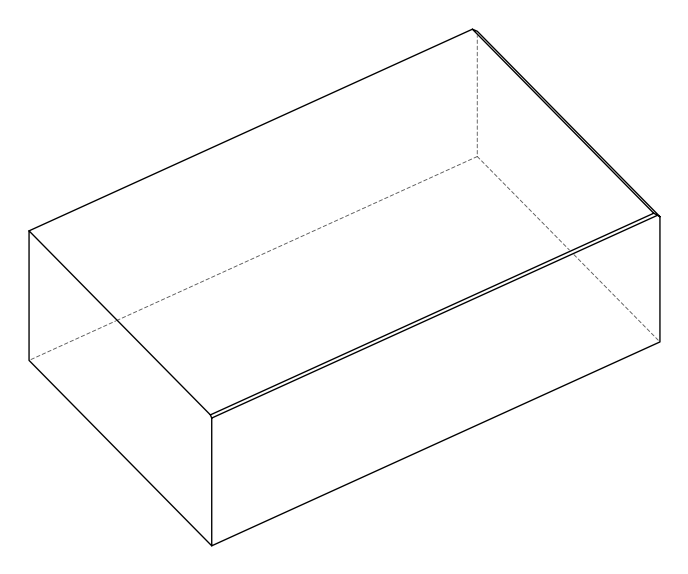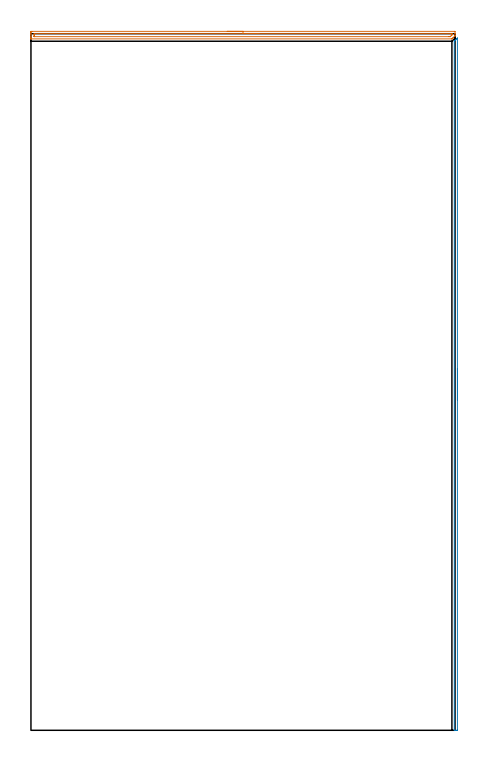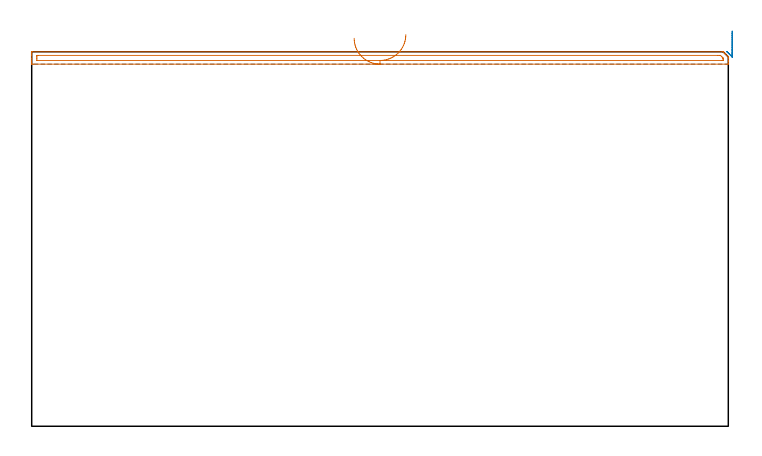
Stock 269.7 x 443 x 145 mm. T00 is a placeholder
(PLAN: 2 operations, 0 tool changes, 8.1 min)
(1 AREA_MILL | FG_CHAMFER_SURFACE | UGT0205_001 | 4.49 min | 3107 mm3)
(2 AREA_MILL_1 | FG_CHAMFER_SURFACE_1 | UGT0205_001 | 3.66 min | 877 mm3)
(TOOL UGT0205_001 | Chamfer Mill 20 x 3 x 45 deg. | D20 FL50 Z2)
(OP 1 AREA_MILL)
G17 G21 G94 G90
T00 M6
G54
G17 G0 G90 X124.85 Y444.5 S1061 M3
G43 Z155. H0
Z150.2
G94 G1 X124.888 Z149.329 F250.
X125.002 Z148.464
X125.191 Z147.612
X125.453 Z146.78
X125.787 Z145.974
X126.19 Z145.2
X126.659 Z144.464
X127.19 Z143.772
X127.779 Z143.129
X128.422 Z142.54
X129.114 Z142.009
X129.85 Z141.54
X130.624 Z141.137
X131.43 Z140.803
X132.262 Z140.541
X133.114 Z140.352
X133.978 Z140.238
X134.85 Z140.2
X269.24 Y444.499 Z140.201
X269.546 Y444.496 Z140.204
X269.698 Y444.491 Z140.206
X269.7 Y443.3 Z141.396
Y442.993 Z141.702
Y442.114 Z142.585
Y441.701 Z142.998
X269.695 Y441.695 Z143.005
X269.209 Y441.207 Z143.489
X268.632 Y440.632 Z144.068
X268.506 Y440.505 Z144.193
X268.316 Y440.314 Z144.382
X267.806 Y439.807 Z144.891
X267.702 Y439.706 Z144.991
X267.316 Y439.7 Z145.
X0.154
X0.008 Y439.703 Z144.988
X0.006 Y439.708 Z144.983
X0.003 Y439.757 Z144.935
X0. Y440.122 Z144.577
Y440.592 Z144.107
Y441.207 Z143.488
Y442.407 Z142.29
Y442.993 Z141.701
Y443.593 Z141.102
X0.001 Y443.886 Z140.809
X0.004 Y444.483 Z140.213
X0.007 Y444.491 Z140.205
X0.6 Y444.5 Z140.2
X134.85
Y443.086 Z141.614
X267.316 Y443.085 Z141.615
X267.409 Y443.084 Z141.616
X267.593 Y443.079 Z141.621
X267.691 Y443.075 Z141.625
X267.694 Y443.047 Z141.653
X267.696 Y442.993 Z141.707
X267.699 Y442.61 Z142.09
X267.697 Y442.355 Z142.345
X267.693 Y442.227 Z142.473
X267.69 Y442.166 Z142.534
X267.639 Y442.1 Z142.6
X267.481 Y441.935 Z142.765
X267.316 Y441.767 Z142.933
X267.037 Y441.487 Z143.213
X266.754 Y441.207 Z143.493
X266.685 Y441.144 Z143.556
X266.661 Y441.123 Z143.577
X266.609 Y441.12 Z143.58
X266.515 Y441.116 Z143.584
X266.424 Y441.115 Z143.585
X265.625 Y441.114 Z143.586
X2.384 Y441.115 Z143.585
X2.291 Y441.116 Z143.584
X2.107 Y441.121 Z143.579
X2.009 Y441.125 Z143.575
X2.006 Y441.153 Z143.547
X2.004 Y441.207 Z143.493
X2.001 Y441.591 Z143.109
Y442.1 Z142.6
X2.002 Y442.482 Z142.218
X2.01 Y442.993 Z141.707
X2.022 Y443.079 Z141.621
X2.199 Y443.083 Z141.617
X2.292 Y443.085 Z141.615
X134.85 Y443.086 Z141.614
X135.722 Z141.652
X136.587 Z141.766
X137.438 Z141.955
X138.27 Z142.217
X139.076 Z142.551
X139.85 Z142.954
X140.586 Z143.423
X141.278 Z143.954
X141.921 Z144.543
X142.51 Z145.186
X143.042 Z145.879
X143.51 Z146.614
X143.913 Z147.388
X144.247 Z148.194
X144.509 Z149.026
X144.698 Z149.878
X144.812 Z150.743
X144.85 Z151.614
G0 Z155.
M5
M2
(OP 2 AREA_MILL_1)
G17 G21 G94 G90
T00 M6
G54
G17 G0 G90 X271.2 Y230.1 S1061 M3
G43 Z155. H0
Z153.
G94 G1 Y230.062 Z152.128 F250.
Y229.948 Z151.264
Y229.759 Z150.412
Y229.497 Z149.58
Y229.163 Z148.774
Y228.76 Z148.
Y228.291 Z147.264
Y227.76 Z146.572
Y227.171 Z145.929
Y226.528 Z145.34
Y225.836 Z144.808
Y225.1 Z144.34
Y224.326 Z143.937
Y223.52 Z143.603
Y222.688 Z143.341
Y221.836 Z143.152
Y220.972 Z143.038
Y220.1 Z143.
Y0.347
X271.197 Y0.18 Z143.003
X271.191 Y0.002 Z143.005
X271.001 Y0. Z143.195
X270.644 Z143.551
X269.929 Z144.271
X269.647 Z144.553
X269.243 Y0.008 Z144.949
X269.203 Y0.01 Z144.988
X269.2 Y0.18 Z145.
Y437.785
X269.206 Y438.201 Z144.992
X269.289 Y438.29 Z144.909
X269.756 Y438.757 Z144.441
X269.977 Y438.977 Z144.223
X270.644 Y439.646 Z143.552
X270.854 Y439.854 Z143.346
X271.089 Y440.09 Z143.11
X271.172 Y440.169 Z143.026
X271.194 Y440.183 Z143.004
X271.199 Y440.169 Z142.999
X271.2 Y220.1 Z143.
Y219.228 Z143.038
Y218.363 Z143.152
Y217.512 Z143.341
Y216.68 Z143.603
Y215.874 Z143.937
Y215.1 Z144.34
Y214.364 Z144.808
Y213.672 Z145.34
Y213.029 Z145.929
Y212.44 Z146.572
Y211.908 Z147.264
Y211.44 Z148.
Y211.037 Z148.774
Y210.703 Z149.58
Y210.441 Z150.412
Y210.252 Z151.264
Y210.138 Z152.128
Y210.1 Z153.
G0 Z155.
M5
M2
